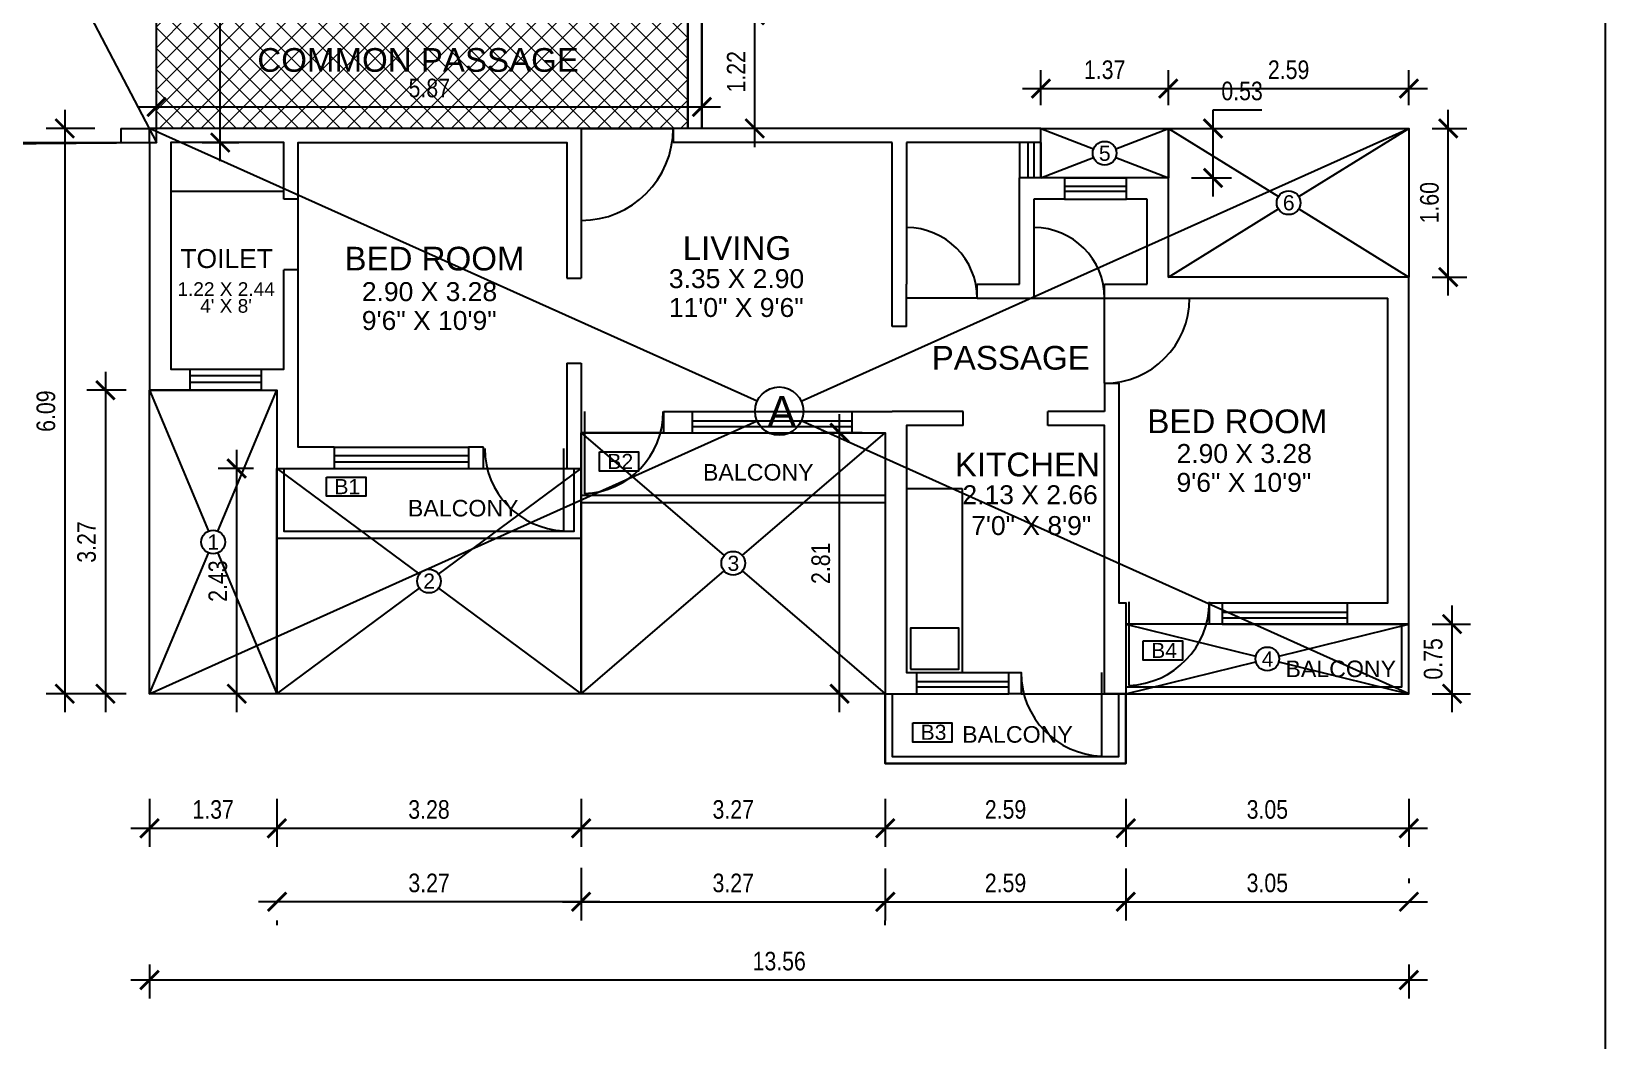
# Model space of a CAD drawing. Header units: metres. Extents: x -1441 to -394, y -133 to 518.
# Drawn here: x -567.32 to -550.37, y -44.59 to -33.72 of the extents above; entities that cross this region are included whole.
import ezdxf

# ---------------------------------------------------------------- set-up
doc = ezdxf.new("R2010")
doc.units = ezdxf.units.M
doc.header["$LTSCALE"] = 25.4
doc.header["$PDMODE"] = 3
doc.layers.get('0').update_dxf_attribs({"linetype": 'CONTINUOUS'})
doc.layers.get('DEFPOINTS').update_dxf_attribs({"linetype": 'CONTINUOUS'})
doc.styles.get("Standard").update_dxf_attribs({"font": 'ARIALN.TTF'})
doc.styles.add('STYLE3', font='arial.ttf')
doc.dimstyles.get("Standard").update_dxf_attribs({"dimscale": 0, "dimtxt": 0.2, "dimasz": 0.2, "dimexe": 0.2, "dimexo": 0.25, "dimgap": 0.1, "dimtad": 1, "dimtoh": 1, "dimzin": 0, "dimdsep": 46, "dimtxsty": 'Standard', "dimblk1": 'ARCHTICK', "dimblk2": 'ARCHTICK', "dimsah": 1, "dimcen": 0, "dimdle": 0.2, "dimclrd": 8, "dimclre": 8, "dimclrt": 3, "dimadec": 0, "dimazin": 0, "dimtfac": 1, "dimtmove": 0, "dimatfit": 3, "dimldrblk": 'ARCHTICK', "dimfxl": 25.4, "dimfrac": 1, "dimtolj": 1, "dimtzin": 0, "dimarcsym": 0})

# ---------------------------------------------------------------- blocks, each defined once
blk = doc.blocks.new('_ARCHTICK')
at = {"color": 0, "linetype": 'ByBlock', "const_width": 0.15}
blk.add_lwpolyline([(-0.5, -0.5), (0.5, 0.5)], dxfattribs=at)
blk = doc.blocks.new('*D49')
at = {"color": 8, "lineweight": -2, "transparency": 16777216}
for p, q in [((-552.026, -41.052), (-552.026, -39.902)), ((-552.241, -40.102), (-551.826, -40.102)), ((-552.241, -40.852), (-551.826, -40.852))]:
    blk.add_line(p, q, dxfattribs=at)
at = {"layer": 'DEFPOINTS', "color": 0, "transparency": 16777216}
for p in [(-552.491, -40.102), (-552.026, -40.102), (-552.491, -40.852)]:
    blk.add_point(p, dxfattribs=at)
at = {"color": 8, "lineweight": -2, "transparency": 16777216, "xscale": 0.2, "yscale": 0.2, "zscale": 0.2}
for p, rotation in [((-552.026, -40.102), 90), ((-552.026, -40.852), 270)]:
    blk.add_blockref('_ARCHTICK', p, dxfattribs=dict(at, rotation=rotation))
at = {"color": 86, "transparency": 16777216, "insert": (-552.229, -40.477), "char_height": 0.2, "attachment_point": 5, "rotation": 90}
blk.add_mtext('\\A1;0.75', dxfattribs=at)
blk = doc.blocks.new('*D52')
at = {"color": 8, "lineweight": -2, "transparency": 16777216}
for p, q in [((-558.129, -42.735), (-558.129, -43.292)), ((-555.539, -42.735), (-555.539, -43.292)), ((-558.329, -43.092), (-555.339, -43.092))]:
    blk.add_line(p, q, dxfattribs=at)
at = {"layer": 'DEFPOINTS', "color": 0, "transparency": 16777216}
for p in [(-558.129, -42.485), (-555.539, -42.485), (-555.539, -43.092)]:
    blk.add_point(p, dxfattribs=at)
at = {"color": 8, "lineweight": -2, "transparency": 16777216, "xscale": 0.2, "yscale": 0.2, "zscale": 0.2, "rotation": 180}
blk.add_blockref('_ARCHTICK', (-558.129, -43.092), dxfattribs=at)
at = {"color": 8, "lineweight": -2, "transparency": 16777216, "xscale": 0.2, "yscale": 0.2, "zscale": 0.2}
blk.add_blockref('_ARCHTICK', (-555.539, -43.092), dxfattribs=at)
at = {"color": 86, "transparency": 16777216, "insert": (-556.834, -42.89), "char_height": 0.2, "attachment_point": 5}
blk.add_mtext('\\A1;2.59', dxfattribs=at)
blk = doc.blocks.new('*D53')
at = {"color": 8, "lineweight": -2, "transparency": 16777216}
for p, q in [((-555.539, -42.735), (-555.539, -43.292)), ((-552.491, -42.842), (-552.491, -42.892)), ((-555.739, -43.092), (-552.291, -43.092))]:
    blk.add_line(p, q, dxfattribs=at)
at = {"layer": 'DEFPOINTS', "color": 0, "transparency": 16777216}
for p in [(-555.539, -42.485), (-552.491, -43.092), (-552.491, -43.092)]:
    blk.add_point(p, dxfattribs=at)
at = {"color": 8, "lineweight": -2, "transparency": 16777216, "xscale": 0.2, "yscale": 0.2, "zscale": 0.2, "rotation": 180}
blk.add_blockref('_ARCHTICK', (-555.539, -43.092), dxfattribs=at)
at = {"color": 8, "lineweight": -2, "transparency": 16777216, "xscale": 0.2, "yscale": 0.2, "zscale": 0.2}
blk.add_blockref('_ARCHTICK', (-552.491, -43.092), dxfattribs=at)
at = {"color": 86, "transparency": 16777216, "insert": (-554.015, -42.89), "char_height": 0.2, "attachment_point": 5}
blk.add_mtext('\\A1;3.05', dxfattribs=at)
blk = doc.blocks.new('*D54')
at = {"color": 8, "lineweight": -2, "transparency": 16777216}
for p, q in [((-561.404, -42.727), (-561.404, -43.292)), ((-561.604, -43.092), (-557.929, -43.092)), ((-558.129, -43.342), (-558.129, -43.292))]:
    blk.add_line(p, q, dxfattribs=at)
at = {"layer": 'DEFPOINTS', "color": 0, "transparency": 16777216}
for p in [(-561.404, -42.477), (-558.129, -43.092), (-558.129, -43.092)]:
    blk.add_point(p, dxfattribs=at)
at = {"color": 8, "lineweight": -2, "transparency": 16777216, "xscale": 0.2, "yscale": 0.2, "zscale": 0.2, "rotation": 180}
blk.add_blockref('_ARCHTICK', (-561.404, -43.092), dxfattribs=at)
at = {"color": 8, "lineweight": -2, "transparency": 16777216, "xscale": 0.2, "yscale": 0.2, "zscale": 0.2}
blk.add_blockref('_ARCHTICK', (-558.129, -43.092), dxfattribs=at)
at = {"color": 86, "transparency": 16777216, "insert": (-559.766, -42.89), "char_height": 0.2, "attachment_point": 5}
blk.add_mtext('\\A1;3.27', dxfattribs=at)
blk = doc.blocks.new('*D55')
at = {"color": 8, "lineweight": -2, "transparency": 16777216}
for p, q in [((-561.404, -42.727), (-561.404, -43.292)), ((-561.204, -43.092), (-564.878, -43.092)), ((-564.678, -43.342), (-564.678, -43.292))]:
    blk.add_line(p, q, dxfattribs=at)
at = {"layer": 'DEFPOINTS', "color": 0, "transparency": 16777216}
for p in [(-561.404, -42.477), (-564.678, -43.092), (-564.678, -43.092)]:
    blk.add_point(p, dxfattribs=at)
at = {"color": 8, "lineweight": -2, "transparency": 16777216, "xscale": 0.2, "yscale": 0.2, "zscale": 0.2, "rotation": 180}
blk.add_blockref('_ARCHTICK', (-564.678, -43.092), dxfattribs=at)
at = {"color": 8, "lineweight": -2, "transparency": 16777216, "xscale": 0.2, "yscale": 0.2, "zscale": 0.2}
blk.add_blockref('_ARCHTICK', (-561.404, -43.092), dxfattribs=at)
at = {"color": 86, "transparency": 16777216, "insert": (-563.041, -42.89), "char_height": 0.2, "attachment_point": 5}
blk.add_mtext('\\A1;3.27', dxfattribs=at)
blk = doc.blocks.new('*D56')
at = {"color": 8, "lineweight": -2, "transparency": 16777216}
for p, q in [((-566.964, -34.565), (-566.964, -41.052)), ((-566.641, -34.765), (-567.164, -34.765)), ((-566.641, -40.852), (-567.164, -40.852))]:
    blk.add_line(p, q, dxfattribs=at)
at = {"layer": 'DEFPOINTS', "color": 0, "transparency": 16777216}
for p in [(-566.391, -34.765), (-566.964, -40.852), (-566.391, -40.852)]:
    blk.add_point(p, dxfattribs=at)
at = {"color": 8, "lineweight": -2, "transparency": 16777216, "xscale": 0.2, "yscale": 0.2, "zscale": 0.2}
for p, rotation in [((-566.964, -34.765), 90), ((-566.964, -40.852), 270)]:
    blk.add_blockref('_ARCHTICK', p, dxfattribs=dict(at, rotation=rotation))
at = {"color": 86, "transparency": 16777216, "insert": (-567.166, -37.809), "char_height": 0.2, "attachment_point": 5, "rotation": 90}
blk.add_mtext('\\A1;6.09', dxfattribs=at)
blk = doc.blocks.new('*D57')
at = {"color": 8, "lineweight": -2, "transparency": 16777216}
for p, q in [((-566.052, -43.769), (-566.052, -44.134)), ((-552.491, -43.769), (-552.491, -44.134)), ((-566.252, -43.934), (-552.291, -43.934))]:
    blk.add_line(p, q, dxfattribs=at)
at = {"layer": 'DEFPOINTS', "color": 0, "transparency": 16777216}
for p in [(-566.052, -43.519), (-552.491, -43.519), (-552.491, -43.934)]:
    blk.add_point(p, dxfattribs=at)
at = {"color": 8, "lineweight": -2, "transparency": 16777216, "xscale": 0.2, "yscale": 0.2, "zscale": 0.2, "rotation": 180}
blk.add_blockref('_ARCHTICK', (-566.052, -43.934), dxfattribs=at)
at = {"color": 8, "lineweight": -2, "transparency": 16777216, "xscale": 0.2, "yscale": 0.2, "zscale": 0.2}
blk.add_blockref('_ARCHTICK', (-552.491, -43.934), dxfattribs=at)
at = {"color": 3, "transparency": 16777216, "insert": (-559.271, -43.732), "char_height": 0.2, "attachment_point": 5}
blk.add_mtext('\\A1;13.56', dxfattribs=at)
blk = doc.blocks.new('*D58')
at = {"color": 8, "lineweight": -2, "transparency": 16777216}
for p, q in [((-566.526, -37.384), (-566.526, -41.052)), ((-566.302, -37.584), (-566.726, -37.584)), ((-566.302, -40.852), (-566.726, -40.852))]:
    blk.add_line(p, q, dxfattribs=at)
at = {"layer": 'DEFPOINTS', "color": 0, "transparency": 16777216}
for p in [(-566.052, -37.584), (-566.526, -40.852), (-566.052, -40.852)]:
    blk.add_point(p, dxfattribs=at)
at = {"color": 8, "lineweight": -2, "transparency": 16777216, "xscale": 0.2, "yscale": 0.2, "zscale": 0.2}
for p, rotation in [((-566.526, -37.584), 90), ((-566.526, -40.852), 270)]:
    blk.add_blockref('_ARCHTICK', p, dxfattribs=dict(at, rotation=rotation))
at = {"color": 3, "transparency": 16777216, "insert": (-566.728, -39.218), "char_height": 0.2, "attachment_point": 5, "rotation": 90}
blk.add_mtext('\\A1;3.27', dxfattribs=at)
blk = doc.blocks.new('*D59')
at = {"color": 8, "lineweight": -2, "transparency": 16777216}
for p, q in [((-566.052, -41.985), (-566.052, -42.501)), ((-564.68, -41.985), (-564.68, -42.501)), ((-566.252, -42.301), (-564.48, -42.301))]:
    blk.add_line(p, q, dxfattribs=at)
at = {"layer": 'DEFPOINTS', "color": 0, "transparency": 16777216}
for p in [(-566.052, -41.735), (-564.68, -41.735), (-564.68, -42.301)]:
    blk.add_point(p, dxfattribs=at)
at = {"color": 8, "lineweight": -2, "transparency": 16777216, "xscale": 0.2, "yscale": 0.2, "zscale": 0.2, "rotation": 180}
blk.add_blockref('_ARCHTICK', (-566.052, -42.301), dxfattribs=at)
at = {"color": 8, "lineweight": -2, "transparency": 16777216, "xscale": 0.2, "yscale": 0.2, "zscale": 0.2}
blk.add_blockref('_ARCHTICK', (-564.68, -42.301), dxfattribs=at)
at = {"color": 86, "transparency": 16777216, "insert": (-565.366, -42.099), "char_height": 0.2, "attachment_point": 5}
blk.add_mtext('\\A1;1.37', dxfattribs=at)
blk = doc.blocks.new('*D60')
at = {"color": 8, "lineweight": -2, "transparency": 16777216}
for p, q in [((-564.68, -41.985), (-564.68, -42.501)), ((-561.404, -41.985), (-561.404, -42.501)), ((-564.88, -42.301), (-561.204, -42.301))]:
    blk.add_line(p, q, dxfattribs=at)
at = {"layer": 'DEFPOINTS', "color": 0, "transparency": 16777216}
for p in [(-564.68, -41.735), (-561.404, -41.735), (-561.404, -42.301)]:
    blk.add_point(p, dxfattribs=at)
at = {"color": 8, "lineweight": -2, "transparency": 16777216, "xscale": 0.2, "yscale": 0.2, "zscale": 0.2, "rotation": 180}
blk.add_blockref('_ARCHTICK', (-564.68, -42.301), dxfattribs=at)
at = {"color": 8, "lineweight": -2, "transparency": 16777216, "xscale": 0.2, "yscale": 0.2, "zscale": 0.2}
blk.add_blockref('_ARCHTICK', (-561.404, -42.301), dxfattribs=at)
at = {"color": 86, "transparency": 16777216, "insert": (-563.042, -42.099), "char_height": 0.2, "attachment_point": 5}
blk.add_mtext('\\A1;3.28', dxfattribs=at)
blk = doc.blocks.new('*D61')
at = {"color": 8, "lineweight": -2, "transparency": 16777216}
for p, q in [((-561.404, -41.985), (-561.404, -42.501)), ((-558.129, -41.985), (-558.129, -42.501)), ((-561.604, -42.301), (-557.929, -42.301))]:
    blk.add_line(p, q, dxfattribs=at)
at = {"layer": 'DEFPOINTS', "color": 0, "transparency": 16777216}
for p in [(-561.404, -41.735), (-558.129, -41.735), (-558.129, -42.301)]:
    blk.add_point(p, dxfattribs=at)
at = {"color": 8, "lineweight": -2, "transparency": 16777216, "xscale": 0.2, "yscale": 0.2, "zscale": 0.2, "rotation": 180}
blk.add_blockref('_ARCHTICK', (-561.404, -42.301), dxfattribs=at)
at = {"color": 8, "lineweight": -2, "transparency": 16777216, "xscale": 0.2, "yscale": 0.2, "zscale": 0.2}
blk.add_blockref('_ARCHTICK', (-558.129, -42.301), dxfattribs=at)
at = {"color": 86, "transparency": 16777216, "insert": (-559.766, -42.099), "char_height": 0.2, "attachment_point": 5}
blk.add_mtext('\\A1;3.27', dxfattribs=at)
blk = doc.blocks.new('*D62')
at = {"color": 8, "lineweight": -2, "transparency": 16777216}
for p, q in [((-558.129, -41.985), (-558.129, -42.501)), ((-555.539, -41.985), (-555.539, -42.501)), ((-558.329, -42.301), (-555.339, -42.301))]:
    blk.add_line(p, q, dxfattribs=at)
at = {"layer": 'DEFPOINTS', "color": 0, "transparency": 16777216}
for p in [(-558.129, -41.735), (-555.539, -41.735), (-555.539, -42.301)]:
    blk.add_point(p, dxfattribs=at)
at = {"color": 8, "lineweight": -2, "transparency": 16777216, "xscale": 0.2, "yscale": 0.2, "zscale": 0.2, "rotation": 180}
blk.add_blockref('_ARCHTICK', (-558.129, -42.301), dxfattribs=at)
at = {"color": 8, "lineweight": -2, "transparency": 16777216, "xscale": 0.2, "yscale": 0.2, "zscale": 0.2}
blk.add_blockref('_ARCHTICK', (-555.539, -42.301), dxfattribs=at)
at = {"color": 86, "transparency": 16777216, "insert": (-556.834, -42.099), "char_height": 0.2, "attachment_point": 5}
blk.add_mtext('\\A1;2.59', dxfattribs=at)
blk = doc.blocks.new('*D63')
at = {"color": 8, "lineweight": -2, "transparency": 16777216}
for p, q in [((-555.539, -41.985), (-555.539, -42.501)), ((-552.491, -41.985), (-552.491, -42.501)), ((-555.739, -42.301), (-552.291, -42.301))]:
    blk.add_line(p, q, dxfattribs=at)
at = {"layer": 'DEFPOINTS', "color": 0, "transparency": 16777216}
for p in [(-555.539, -41.735), (-552.491, -41.735), (-552.491, -42.301)]:
    blk.add_point(p, dxfattribs=at)
at = {"color": 8, "lineweight": -2, "transparency": 16777216, "xscale": 0.2, "yscale": 0.2, "zscale": 0.2, "rotation": 180}
blk.add_blockref('_ARCHTICK', (-555.539, -42.301), dxfattribs=at)
at = {"color": 8, "lineweight": -2, "transparency": 16777216, "xscale": 0.2, "yscale": 0.2, "zscale": 0.2}
blk.add_blockref('_ARCHTICK', (-552.491, -42.301), dxfattribs=at)
at = {"color": 86, "transparency": 16777216, "insert": (-554.015, -42.099), "char_height": 0.2, "attachment_point": 5}
blk.add_mtext('\\A1;3.05', dxfattribs=at)
blk = doc.blocks.new('*D64')
at = {"color": 8, "lineweight": -2, "transparency": 16777216}
for p, q in [((-565.112, -41.052), (-565.112, -38.226)), ((-564.93, -38.426), (-565.312, -38.426)), ((-564.93, -40.852), (-565.312, -40.852))]:
    blk.add_line(p, q, dxfattribs=at)
at = {"layer": 'DEFPOINTS', "color": 0, "transparency": 16777216}
for p in [(-565.112, -38.426), (-564.68, -38.426), (-564.68, -40.852)]:
    blk.add_point(p, dxfattribs=at)
at = {"color": 8, "lineweight": -2, "transparency": 16777216, "xscale": 0.2, "yscale": 0.2, "zscale": 0.2}
for p, rotation in [((-565.112, -38.426), 90), ((-565.112, -40.852), 270)]:
    blk.add_blockref('_ARCHTICK', p, dxfattribs=dict(at, rotation=rotation))
at = {"color": 3, "transparency": 16777216, "insert": (-565.315, -39.639), "char_height": 0.2, "attachment_point": 5, "rotation": 90}
blk.add_mtext('\\A1;2.43', dxfattribs=at)
blk = doc.blocks.new('*D65')
at = {"color": 8, "lineweight": -2, "transparency": 16777216}
for p, q in [((-558.621, -41.052), (-558.621, -37.842)), ((-558.379, -38.042), (-558.821, -38.042)), ((-558.379, -40.852), (-558.821, -40.852))]:
    blk.add_line(p, q, dxfattribs=at)
at = {"layer": 'DEFPOINTS', "color": 0, "transparency": 16777216}
for p in [(-558.621, -38.042), (-558.129, -38.042), (-558.129, -40.852)]:
    blk.add_point(p, dxfattribs=at)
at = {"color": 8, "lineweight": -2, "transparency": 16777216, "xscale": 0.2, "yscale": 0.2, "zscale": 0.2}
for p, rotation in [((-558.621, -38.042), 90), ((-558.621, -40.852), 270)]:
    blk.add_blockref('_ARCHTICK', p, dxfattribs=dict(at, rotation=rotation))
at = {"color": 86, "transparency": 16777216, "insert": (-558.823, -39.447), "char_height": 0.2, "attachment_point": 5, "rotation": 90}
blk.add_mtext('\\A1;2.81', dxfattribs=at)
blk = doc.blocks.new('*D66')
at = {"color": 8, "lineweight": -2, "transparency": 16777216}
for p, q in [((-556.453, -34.515), (-556.453, -34.136)), ((-555.081, -34.515), (-555.081, -34.136)), ((-556.653, -34.336), (-554.881, -34.336))]:
    blk.add_line(p, q, dxfattribs=at)
at = {"layer": 'DEFPOINTS', "color": 0, "transparency": 16777216}
for p in [(-555.081, -34.336), (-556.453, -34.765), (-555.081, -34.765)]:
    blk.add_point(p, dxfattribs=at)
at = {"color": 8, "lineweight": -2, "transparency": 16777216, "xscale": 0.2, "yscale": 0.2, "zscale": 0.2, "rotation": 180}
blk.add_blockref('_ARCHTICK', (-556.453, -34.336), dxfattribs=at)
at = {"color": 8, "lineweight": -2, "transparency": 16777216, "xscale": 0.2, "yscale": 0.2, "zscale": 0.2}
blk.add_blockref('_ARCHTICK', (-555.081, -34.336), dxfattribs=at)
at = {"color": 86, "transparency": 16777216, "insert": (-555.767, -34.134), "char_height": 0.2, "attachment_point": 5}
blk.add_mtext('\\A1;1.37', dxfattribs=at)
blk = doc.blocks.new('*D67')
at = {"color": 8, "lineweight": -2, "transparency": 16777216}
for p, q in [((-555.081, -34.515), (-555.081, -34.136)), ((-552.491, -34.515), (-552.491, -34.136)), ((-555.281, -34.336), (-552.291, -34.336))]:
    blk.add_line(p, q, dxfattribs=at)
at = {"layer": 'DEFPOINTS', "color": 0, "transparency": 16777216}
for p in [(-552.491, -34.336), (-555.081, -34.765), (-552.491, -34.765)]:
    blk.add_point(p, dxfattribs=at)
at = {"color": 8, "lineweight": -2, "transparency": 16777216, "xscale": 0.2, "yscale": 0.2, "zscale": 0.2, "rotation": 180}
blk.add_blockref('_ARCHTICK', (-555.081, -34.336), dxfattribs=at)
at = {"color": 8, "lineweight": -2, "transparency": 16777216, "xscale": 0.2, "yscale": 0.2, "zscale": 0.2}
blk.add_blockref('_ARCHTICK', (-552.491, -34.336), dxfattribs=at)
at = {"color": 86, "transparency": 16777216, "insert": (-553.786, -34.134), "char_height": 0.2, "attachment_point": 5}
blk.add_mtext('\\A1;2.59', dxfattribs=at)
blk = doc.blocks.new('*D68')
at = {"color": 8, "lineweight": -2, "transparency": 16777216}
for p, q in [((-552.067, -36.565), (-552.067, -34.565)), ((-552.241, -34.765), (-551.867, -34.765)), ((-552.241, -36.365), (-551.867, -36.365))]:
    blk.add_line(p, q, dxfattribs=at)
at = {"layer": 'DEFPOINTS', "color": 0, "transparency": 16777216}
for p in [(-552.491, -34.765), (-552.067, -34.765), (-552.491, -36.365)]:
    blk.add_point(p, dxfattribs=at)
at = {"color": 8, "lineweight": -2, "transparency": 16777216, "xscale": 0.2, "yscale": 0.2, "zscale": 0.2}
for p, rotation in [((-552.067, -34.765), 90), ((-552.067, -36.365), 270)]:
    blk.add_blockref('_ARCHTICK', p, dxfattribs=dict(at, rotation=rotation))
at = {"color": 86, "transparency": 16777216, "insert": (-552.269, -35.565), "char_height": 0.2, "attachment_point": 5, "rotation": 90}
blk.add_mtext('\\A1;1.60', dxfattribs=at)
blk = doc.blocks.new('*D69')
at = {"color": 8, "lineweight": -2, "transparency": 16777216}
for p, q in [((-554.6, -34.765), (-554.6, -34.565)), ((-554.6, -34.565), (-554.074, -34.565)), ((-554.831, -34.765), (-554.4, -34.765)), ((-554.6, -35.498), (-554.6, -34.765)), ((-554.831, -35.298), (-554.4, -35.298))]:
    blk.add_line(p, q, dxfattribs=at)
at = {"layer": 'DEFPOINTS', "color": 0, "transparency": 16777216}
for p in [(-555.081, -34.765), (-554.6, -34.765), (-555.081, -35.298)]:
    blk.add_point(p, dxfattribs=at)
at = {"color": 8, "lineweight": -2, "transparency": 16777216, "xscale": 0.2, "yscale": 0.2, "zscale": 0.2}
for p, rotation in [((-554.6, -34.765), 90), ((-554.6, -35.298), 270)]:
    blk.add_blockref('_ARCHTICK', p, dxfattribs=dict(at, rotation=rotation))
at = {"color": 86, "transparency": 16777216, "insert": (-554.287, -34.363), "char_height": 0.2, "attachment_point": 5}
blk.add_mtext('\\A1;0.53', dxfattribs=at)
blk = doc.blocks.new('*D86')
at = {"color": 8, "lineweight": -2, "transparency": 16777216}
for p, q in [((-565.29, -35.117), (-565.29, -29.764)), ((-565.484, -29.964), (-565.09, -29.964)), ((-565.484, -34.917), (-565.09, -34.917))]:
    blk.add_line(p, q, dxfattribs=at)
at = {"layer": 'DEFPOINTS', "color": 0, "transparency": 16777216}
for p in [(-565.734, -29.964), (-565.29, -29.964), (-565.734, -34.917)]:
    blk.add_point(p, dxfattribs=at)
at = {"color": 8, "lineweight": -2, "transparency": 16777216, "xscale": 0.2, "yscale": 0.2, "zscale": 0.2}
for p, rotation in [((-565.29, -29.964), 90), ((-565.29, -34.917), 270)]:
    blk.add_blockref('_ARCHTICK', p, dxfattribs=dict(at, rotation=rotation))
at = {"color": 86, "transparency": 16777216, "insert": (-565.492, -32.441), "char_height": 0.2, "attachment_point": 5, "rotation": 90}
blk.add_mtext('\\A1;4.95', dxfattribs=at)
blk = doc.blocks.new('*D89')
at = {"color": 8, "lineweight": -2, "transparency": 16777216}
for p, q in [((-559.534, -34.965), (-559.534, -33.346)), ((-559.291, -33.546), (-559.734, -33.546)), ((-559.291, -34.765), (-559.734, -34.765))]:
    blk.add_line(p, q, dxfattribs=at)
at = {"layer": 'DEFPOINTS', "color": 0, "transparency": 16777216}
for p in [(-559.534, -33.546), (-559.041, -33.546), (-559.041, -34.765)]:
    blk.add_point(p, dxfattribs=at)
at = {"color": 8, "lineweight": -2, "transparency": 16777216, "xscale": 0.2, "yscale": 0.2, "zscale": 0.2}
for p, rotation in [((-559.534, -33.546), 90), ((-559.534, -34.765), 270)]:
    blk.add_blockref('_ARCHTICK', p, dxfattribs=dict(at, rotation=rotation))
at = {"color": 3, "transparency": 16777216, "insert": (-559.734, -34.155), "char_height": 0.2, "attachment_point": 5, "rotation": 90}
blk.add_mtext('\\A1;1.22', dxfattribs=at)
blk = doc.blocks.new('*D90')
at = {"color": 8, "lineweight": -2, "transparency": 16777216}
for p, q in [((-565.976, -34.723), (-565.976, -34.333)), ((-560.103, -34.723), (-560.103, -34.333)), ((-566.176, -34.533), (-559.903, -34.533))]:
    blk.add_line(p, q, dxfattribs=at)
at = {"layer": 'DEFPOINTS', "color": 0, "transparency": 16777216}
for p in [(-560.103, -34.533), (-565.976, -34.973), (-560.103, -34.973)]:
    blk.add_point(p, dxfattribs=at)
at = {"color": 8, "lineweight": -2, "transparency": 16777216, "xscale": 0.2, "yscale": 0.2, "zscale": 0.2, "rotation": 180}
blk.add_blockref('_ARCHTICK', (-565.976, -34.533), dxfattribs=at)
at = {"color": 8, "lineweight": -2, "transparency": 16777216, "xscale": 0.2, "yscale": 0.2, "zscale": 0.2}
blk.add_blockref('_ARCHTICK', (-560.103, -34.533), dxfattribs=at)
at = {"color": 86, "transparency": 16777216, "insert": (-563.039, -34.331), "char_height": 0.2, "attachment_point": 5}
blk.add_mtext('\\A1;5.87', dxfattribs=at)

msp = doc.modelspace()

# ---------------------------------------------------------------- hatches: boundary and pattern name
at = {"lineweight": 9}
h = msp.add_hatch(dxfattribs=at)
h.set_pattern_fill('ANSI37', color=33, scale=0.05)
h.paths.add_polyline_path([(-560.256, -33.546), (-565.976, -33.546), (-565.976, -34.765), (-560.256, -34.765)])

# ---------------------------------------------------------------- linework, layer by layer
at = {"color": 8}
for p, q in [((-550.374, -64.753), (-550.374, -24.711)), ((-567.15, -32.671), (-565.976, -34.917)), ((-566.052, -34.917), (-566.052, -34.765)), ((-559.508, -37.702), (-566.052, -34.765)), ((-561.404, -34.765), (-560.413, -34.765)), ((-559.034, -37.702), (-552.491, -34.765)), ((-556.453, -34.765), (-555.887, -34.985)), ((-555.648, -34.985), (-555.081, -34.765)), ((-555.081, -34.765), (-553.895, -35.498)), ((-553.677, -35.498), (-552.491, -34.765)), ((-568.566, -34.936), (-565.976, -34.917)), ((-568.182, -34.917), (-566.36, -34.917)), ((-556.682, -34.917), (-556.682, -35.298)), ((-556.453, -34.917), (-556.453, -35.298)), ((-556.453, -35.298), (-555.887, -35.078)), ((-555.648, -35.078), (-555.081, -35.298)), ((-556.198, -35.298), (-555.533, -35.298)), ((-564.604, -35.445), (-565.823, -35.445)), ((-564.452, -36.289), (-564.452, -35.527)), ((-556.198, -35.527), (-555.533, -35.527)), ((-555.081, -36.365), (-553.895, -35.632)), ((-553.677, -35.632), (-552.491, -36.365)), ((-557.139, -36.594), (-557.901, -36.594)), ((-556.529, -36.594), (-555.767, -36.594)), ((-555.767, -37.508), (-555.767, -36.594)), ((-565.618, -37.356), (-564.846, -37.356)), ((-566.052, -37.584), (-565.416, -39.1)), ((-564.846, -37.584), (-565.618, -37.584)), ((-565.618, -37.584), (-564.846, -37.584)), ((-565.316, -39.1), (-564.68, -37.584)), ((-566.052, -40.852), (-559.508, -37.915)), ((-561.368, -37.813), (-561.368, -38.698)), ((-560.207, -37.813), (-558.485, -37.813)), ((-552.491, -40.852), (-559.034, -37.915)), ((-560.518, -38.042), (-561.404, -38.042)), ((-561.404, -38.042), (-559.864, -39.364)), ((-560.207, -38.042), (-558.485, -38.042)), ((-559.669, -39.364), (-558.129, -38.042)), ((-564.063, -38.197), (-562.615, -38.197)), ((-561.592, -38.213), (-561.592, -39.098)), ((-564.68, -38.426), (-563.145, -39.563)), ((-564.063, -38.426), (-562.615, -38.426)), ((-562.939, -39.563), (-561.404, -38.426)), ((-562.456, -38.426), (-561.556, -38.426)), ((-557.901, -38.642), (-557.301, -38.642)), ((-557.301, -38.642), (-557.301, -40.624)), ((-566.052, -40.852), (-565.416, -39.337)), ((-565.316, -39.337), (-564.68, -40.852)), ((-561.404, -40.852), (-559.864, -39.53)), ((-559.669, -39.53), (-558.129, -40.852)), ((-564.68, -40.852), (-563.145, -39.715)), ((-562.939, -39.715), (-561.404, -40.852)), ((-555.506, -39.863), (-555.506, -40.763)), ((-554.503, -39.874), (-553.151, -39.874)), ((-552.491, -40.102), (-555.539, -40.102)), ((-555.539, -40.102), (-554.139, -40.447)), ((-554.503, -40.102), (-553.151, -40.102)), ((-553.89, -40.447), (-552.491, -40.102)), ((-557.793, -40.624), (-556.797, -40.624)), ((-555.8, -40.624), (-555.8, -41.524)), ((-555.539, -40.852), (-554.139, -40.508)), ((-553.89, -40.508), (-552.491, -40.852)), ((-557.793, -40.852), (-556.797, -40.852)), ((-556.667, -40.852), (-555.767, -40.852))]:
    msp.add_line(p, q, dxfattribs=at)
at = {"color": 7}
for p, q in [((-560.256, -33.546), (-560.256, -34.765)), ((-560.256, -34.765), (-560.256, -33.546)), ((-560.103, -33.546), (-560.103, -34.765)), ((-560.103, -34.765), (-560.103, -33.546)), ((-560.103, -33.546), (-560.103, -34.765)), ((-566.36, -34.765), (-566.36, -34.917)), ((-566.36, -34.765), (-566.052, -34.765)), ((-561.404, -34.765), (-561.404, -36.376)), ((-556.453, -34.765), (-560.413, -34.765)), ((-560.413, -34.765), (-560.413, -34.917)), ((-556.453, -34.917), (-556.453, -34.765)), ((-566.36, -34.917), (-566.052, -34.917)), ((-566.052, -34.917), (-566.052, -37.584)), ((-558.053, -34.917), (-560.413, -34.917)), ((-558.053, -36.899), (-558.053, -34.917)), ((-556.453, -34.917), (-557.901, -34.917)), ((-557.901, -34.917), (-557.901, -36.441)), ((-556.198, -35.298), (-556.682, -35.298)), ((-556.682, -36.441), (-556.682, -35.298)), ((-556.198, -35.298), (-556.198, -35.527)), ((-555.081, -35.298), (-555.533, -35.298)), ((-555.533, -35.527), (-555.533, -35.298)), ((-555.081, -36.365), (-555.081, -35.298)), ((-564.452, -35.527), (-564.604, -35.527)), ((-556.198, -35.527), (-556.529, -35.527)), ((-556.529, -35.527), (-556.529, -36.594)), ((-555.31, -35.527), (-555.533, -35.527)), ((-555.31, -36.441), (-555.31, -35.527)), ((-564.452, -36.289), (-564.604, -36.289)), ((-561.556, -36.376), (-561.404, -36.376)), ((-552.491, -36.365), (-555.081, -36.365)), ((-554.777, -36.365), (-555.081, -36.365)), ((-552.491, -40.102), (-552.491, -36.365)), ((-557.901, -36.899), (-557.901, -36.441)), ((-557.139, -36.441), (-556.682, -36.441)), ((-557.139, -36.594), (-557.139, -36.441)), ((-557.139, -36.594), (-556.529, -36.594)), ((-555.767, -36.441), (-555.31, -36.441)), ((-555.767, -36.594), (-555.767, -36.441)), ((-555.767, -36.594), (-552.719, -36.594)), ((-557.901, -36.899), (-558.053, -36.899)), ((-565.618, -37.356), (-565.618, -37.584)), ((-564.846, -37.584), (-564.846, -37.356)), ((-564.846, -37.584), (-564.846, -37.356)), ((-561.556, -37.291), (-561.404, -37.291)), ((-561.404, -37.291), (-561.404, -38.426)), ((-565.618, -37.584), (-566.052, -37.584)), ((-555.767, -37.508), (-555.615, -37.508)), ((-555.767, -37.508), (-555.767, -37.813)), ((-560.518, -37.813), (-560.207, -37.813)), ((-560.518, -37.813), (-560.518, -38.042)), ((-560.207, -37.813), (-560.207, -38.042)), ((-558.485, -37.813), (-558.053, -37.813)), ((-558.485, -38.042), (-558.485, -37.813)), ((-557.291, -37.813), (-558.053, -37.813)), ((-557.291, -37.965), (-557.291, -37.813)), ((-555.767, -37.813), (-556.377, -37.813)), ((-556.377, -37.965), (-556.377, -37.813)), ((-564.063, -38.197), (-564.063, -38.426)), ((-562.615, -38.197), (-562.615, -38.426)), ((-553.151, -40.102), (-553.151, -39.874)), ((-553.151, -40.102), (-552.491, -40.102)), ((-557.793, -40.624), (-557.793, -40.852))]:
    msp.add_line(p, q, dxfattribs=at)
at = {"color": 5}
for p, q in [((-556.593, -34.917), (-556.593, -35.298)), ((-556.531, -34.917), (-556.531, -35.298)), ((-556.198, -35.386), (-555.533, -35.386)), ((-556.198, -35.442), (-555.533, -35.442)), ((-565.618, -37.424), (-564.846, -37.424)), ((-565.618, -37.497), (-564.846, -37.497)), ((-560.207, -37.912), (-558.485, -37.912)), ((-560.207, -37.973), (-558.485, -37.973)), ((-564.063, -38.288), (-562.615, -38.288)), ((-564.063, -38.355), (-562.615, -38.355)), ((-554.503, -39.973), (-553.151, -39.973)), ((-554.503, -40.035), (-553.151, -40.035)), ((-557.793, -40.72), (-556.797, -40.72)), ((-557.793, -40.776), (-556.797, -40.776))]:
    msp.add_line(p, q, dxfattribs=at)
at = {"color": 194}
msp.add_lwpolyline([(-568.566, -34.917), (-565.976, -34.917), (-565.976, -29.964), (-568.566, -29.964)], close=True, dxfattribs=at)
at = {"color": 5}
msp.add_lwpolyline([(-565.976, -33.546), (-560.103, -33.546), (-560.103, -34.765), (-565.976, -34.765)], close=True, dxfattribs=at)
at = {"color": 7}
for points in [[(-561.404, -34.765), (-566.052, -34.765)], [(-564.604, -35.527), (-564.604, -34.917), (-565.823, -34.917), (-565.823, -37.356), (-564.604, -37.356), (-564.604, -36.289)], [(-564.452, -35.527), (-564.452, -34.917), (-561.556, -34.917), (-561.556, -36.376)], [(-564.846, -37.356), (-564.604, -37.356), (-564.604, -36.289)], [(-564.063, -38.197), (-564.452, -38.197), (-564.452, -36.289)], [(-553.151, -39.874), (-552.719, -39.874), (-552.719, -36.594)], [(-561.556, -37.291), (-561.556, -38.426), (-561.404, -38.426)], [(-564.846, -37.584), (-564.68, -37.584), (-564.68, -38.426), (-564.063, -38.426)], [(-555.615, -37.508), (-555.615, -39.874), (-555.539, -39.874), (-555.539, -40.852), (-555.767, -40.852)], [(-560.518, -38.042), (-560.207, -38.042)], [(-558.485, -38.042), (-558.129, -38.042), (-558.129, -40.852), (-557.793, -40.852)], [(-557.291, -37.965), (-557.901, -37.965), (-557.901, -40.624), (-557.793, -40.624)], [(-555.767, -40.852), (-555.767, -37.965), (-556.377, -37.965)], [(-562.615, -38.426), (-562.456, -38.426), (-562.456, -38.197)], [(-562.456, -38.197), (-562.615, -38.197)]]:
    msp.add_lwpolyline(points, dxfattribs=at)
at = {"color": 1}
for points in [[(-556.453, -34.765), (-555.081, -34.765), (-555.081, -35.298), (-556.453, -35.298)], [(-555.081, -34.765), (-552.491, -34.765), (-552.491, -36.365), (-555.081, -36.365)], [(-566.052, -37.584), (-564.68, -37.584), (-564.68, -40.852), (-566.052, -40.852)], [(-561.404, -38.042), (-558.129, -38.042), (-558.129, -40.852), (-561.404, -40.852)], [(-564.68, -38.426), (-561.404, -38.426), (-561.404, -40.852), (-564.68, -40.852)], [(-552.491, -40.102), (-555.539, -40.102), (-555.539, -40.852), (-552.491, -40.852)]]:
    msp.add_lwpolyline(points, close=True, dxfattribs=at)
at = {"color": 8}
for points in [[(-561.207, -38.248), (-560.785, -38.248), (-560.785, -38.455), (-561.207, -38.455)], [(-564.146, -38.519), (-563.723, -38.519), (-563.723, -38.726), (-564.146, -38.726)], [(-557.858, -40.587), (-557.336, -40.587), (-557.336, -40.147), (-557.858, -40.147)], [(-555.351, -40.283), (-554.928, -40.283), (-554.928, -40.49), (-555.351, -40.49)], [(-557.834, -41.164), (-557.412, -41.164), (-557.412, -41.372), (-557.834, -41.372)]]:
    msp.add_lwpolyline(points, close=True, dxfattribs=at)
for points in [[(-564.68, -38.426), (-564.68, -39.176), (-561.404, -39.176), (-561.404, -38.426)], [(-564.604, -38.426), (-564.604, -39.1), (-561.48, -39.1), (-561.48, -38.426)], [(-561.404, -38.715), (-558.129, -38.715)], [(-561.404, -38.792), (-558.129, -38.792)], [(-555.539, -40.776), (-552.567, -40.776), (-552.567, -40.102)], [(-555.539, -40.852), (-552.491, -40.852), (-552.491, -40.102)], [(-555.767, -40.852), (-555.539, -40.852), (-555.539, -41.602), (-558.129, -41.602), (-558.129, -40.852), (-556.797, -40.852)], [(-558.129, -40.852), (-558.129, -41.602), (-555.539, -41.602), (-555.539, -40.852)], [(-558.053, -40.852), (-558.053, -41.526), (-555.615, -41.526), (-555.615, -40.852)]]:
    msp.add_lwpolyline(points, dxfattribs=at)
at = {"color": 7}
for points in [[(-554.639, -39.874), (-554.503, -39.874), (-554.503, -40.102), (-554.639, -40.102)], [(-556.797, -40.624), (-556.667, -40.624), (-556.667, -40.852), (-556.797, -40.852)]]:
    msp.add_lwpolyline(points, close=True, dxfattribs=at)
at = {"color": 8}
for centre, radius in [((-555.767, -35.032), 0.128), ((-553.786, -35.565), 0.128), ((-559.271, -37.809), 0.26), ((-565.366, -39.218), 0.128), ((-559.766, -39.447), 0.128), ((-563.042, -39.639), 0.128), ((-554.015, -40.477), 0.128)]:
    msp.add_circle(centre, radius, dxfattribs=at)
for centre, radius, start, end in [((-561.404, -34.765), 0.991, 270, 0), ((-557.901, -36.594), 0.762, 0, 90), ((-556.529, -36.594), 0.762, 0, 90), ((-555.767, -36.594), 0.914, 270, 0), ((-561.404, -37.813), 0.885, 272.3227, 0), ((-561.556, -38.213), 0.885, 180, 267.6773), ((-555.539, -39.863), 0.9, 272.0872, 0), ((-555.767, -40.624), 0.9, 180, 267.9128)]:
    msp.add_arc(centre, radius, start, end, dxfattribs=at)

# ---------------------------------------------------------------- texts
at = {"color": 146, "style": 'STYLE3'}
for s, height, p in [('COMMON PASSAGE', 0.25489, (-564.89, -34.155)), ('LIVING', 0.2549, (-560.31, -36.18)), ('TOILET', 0.2039, (-565.719, -36.268)), ('BED ROOM', 0.2549, (-563.952, -36.294)), ('1.22 X 2.44', 0.14682, (-565.751, -36.568)), ('2.90 X 3.28', 0.20391, (-563.765, -36.624)), ('3.35 X 2.90', 0.20391, (-560.459, -36.484)), ("4' X 8'", 0.1468, (-565.506, -36.749)), ('11\'0" X 9\'6"', 0.20391, (-560.459, -36.795)), ('9\'6" X 10\'9"', 0.20391, (-563.765, -36.935)), ('PASSAGE', 0.2549, (-557.629, -37.362)), ('BED ROOM', 0.2549, (-555.307, -38.046)), ('KITCHEN', 0.2549, (-557.38, -38.511)), ('2.90 X 3.28', 0.20391, (-554.993, -38.367)), ('BALCONY', 0.1784, (-560.092, -38.557)), ('9\'6" X 10\'9"', 0.20391, (-554.993, -38.678)), ('2.13 X 2.66', 0.20391, (-557.298, -38.811)), ('BALCONY', 0.1784, (-563.269, -38.943)), ('7\'0" X 8\'9"', 0.20391, (-557.204, -39.143)), ('BALCONY', 0.1784, (-553.82, -40.673)), ('BALCONY', 0.1784, (-557.301, -41.379))]:
    msp.add_text(s, height=height, dxfattribs=at).set_placement(p)
at = {"color": 1, "style": 'STYLE3'}
for s, height, p in [('5', 0.163, (-555.829, -35.114)), ('6', 0.163, (-553.848, -35.647)), ('A', 0.326, (-559.395, -37.973)), ('B2', 0.1631, (-561.122, -38.432)), ('B1', 0.1631, (-564.061, -38.703)), ('1', 0.163, (-565.428, -39.3)), ('3', 0.163, (-559.828, -39.529)), ('2', 0.163, (-563.104, -39.721)), ('B4', 0.1631, (-555.266, -40.467)), ('4', 0.163, (-554.076, -40.559)), ('B3', 0.1631, (-557.749, -41.348))]:
    msp.add_text(s, height=height, dxfattribs=at).set_placement(p)

# ---------------------------------------------------------------- dimensions: what is measured, and where the dimension line sits
at = {"color": 8}
for base, p1, p2, angle, override, picture, middle in [((-565.29, -29.964), (-565.734, -34.917), (-565.734, -29.964), 90, {"dimscale": 1, "dimclrt": 86}, '*D86', (-565.492, -32.441)), ((-554.6, -34.765), (-555.081, -35.298), (-555.081, -34.765), 90, {"dimscale": 1, "dimclrt": 86}, '*D69', (-554.287, -34.363)), ((-566.964, -40.852), (-566.391, -34.765), (-566.391, -40.852), 90, {"dimscale": 1, "dimclrt": 86}, '*D56', (-567.166, -37.809)), ((-552.067, -34.765), (-552.491, -36.365), (-552.491, -34.765), 90, {"dimscale": 1, "dimclrt": 86}, '*D68', (-552.269, -35.565)), ((-558.621, -38.042), (-558.129, -40.852), (-558.129, -38.042), 90, {"dimscale": 1, "dimclrt": 86}, '*D65', (-558.823, -39.447)), ((-552.026, -40.102), (-552.491, -40.852), (-552.491, -40.102), 270, {"dimscale": 1, "dimclrt": 86}, '*D49', (-552.229, -40.477)), ((-564.678, -43.092), (-561.404, -42.477), (-564.678, -43.092), 180, {"dimscale": 1, "dimclrt": 86, "dimtmove": 1}, '*D55', (-563.041, -42.89))]:
    dim = msp.add_linear_dim(base=base, p1=p1, p2=p2, angle=angle, dimstyle='Standard', override=override, dxfattribs=at)
    dim.commit()
    dim.dimension.update_dxf_attribs({"geometry": picture, "text_midpoint": middle})
for p1, p2, distance, picture, middle in [((-559.041, -34.765), (-559.041, -33.546), 0.493, '*D89', (-559.734, -34.155)), ((-566.052, -37.584), (-566.052, -40.852), -0.475, '*D58', (-566.728, -39.218)), ((-564.68, -40.852), (-564.68, -38.426), 0.432, '*D64', (-565.315, -39.639)), ((-566.052, -43.519), (-552.491, -43.519), -0.415, '*D57', (-559.271, -43.732))]:
    dim = msp.add_aligned_dim(p1=p1, p2=p2, distance=distance, dimstyle='Standard', override={"dimscale": 1}, dxfattribs=at)
    dim.commit()
    dim.dimension.update_dxf_attribs({"geometry": picture, "text_midpoint": middle})
for base, p1, p2, override, picture, middle in [((-555.081, -34.336), (-556.453, -34.765), (-555.081, -34.765), {"dimscale": 1, "dimclrt": 86}, '*D66', (-555.767, -34.134)), ((-552.491, -34.336), (-555.081, -34.765), (-552.491, -34.765), {"dimscale": 1, "dimclrt": 86, "dimtmove": 1}, '*D67', (-553.786, -34.134)), ((-560.103, -34.533), (-565.976, -34.973), (-560.103, -34.973), {"dimscale": 1, "dimclrt": 86}, '*D90', (-563.039, -34.331)), ((-564.68, -42.301), (-566.052, -41.735), (-564.68, -41.735), {"dimscale": 1, "dimclrt": 86}, '*D59', (-565.366, -42.099)), ((-561.404, -42.301), (-564.68, -41.735), (-561.404, -41.735), {"dimscale": 1, "dimclrt": 86, "dimtmove": 1}, '*D60', (-563.042, -42.099)), ((-558.1293, -42.3012), (-561.4035, -41.7352), (-558.1293, -41.7352), {"dimscale": 1, "dimclrt": 86, "dimtmove": 1}, '*D61', (-559.7664, -42.0991)), ((-555.539, -42.301), (-558.129, -41.735), (-555.539, -41.735), {"dimscale": 1, "dimclrt": 86, "dimtmove": 1}, '*D62', (-556.834, -42.099)), ((-552.491, -42.301), (-555.539, -41.735), (-552.491, -41.735), {"dimscale": 1, "dimclrt": 86, "dimtmove": 1}, '*D63', (-554.015, -42.099)), ((-558.1293, -43.0921), (-561.4035, -42.4768), (-558.1293, -43.0921), {"dimscale": 1, "dimclrt": 86, "dimtmove": 1}, '*D54', (-559.7664, -42.8899)), ((-555.539, -43.092), (-558.129, -42.485), (-555.539, -42.485), {"dimscale": 1, "dimclrt": 86}, '*D52', (-556.834, -42.89)), ((-552.491, -43.092), (-555.539, -42.485), (-552.491, -43.092), {"dimscale": 1, "dimclrt": 86, "dimtmove": 1}, '*D53', (-554.015, -42.89))]:
    dim = msp.add_linear_dim(base=base, p1=p1, p2=p2, dimstyle='Standard', override=override, dxfattribs=at)
    dim.commit()
    dim.dimension.update_dxf_attribs({"geometry": picture, "text_midpoint": middle})

doc.saveas('drawing.dxf')
